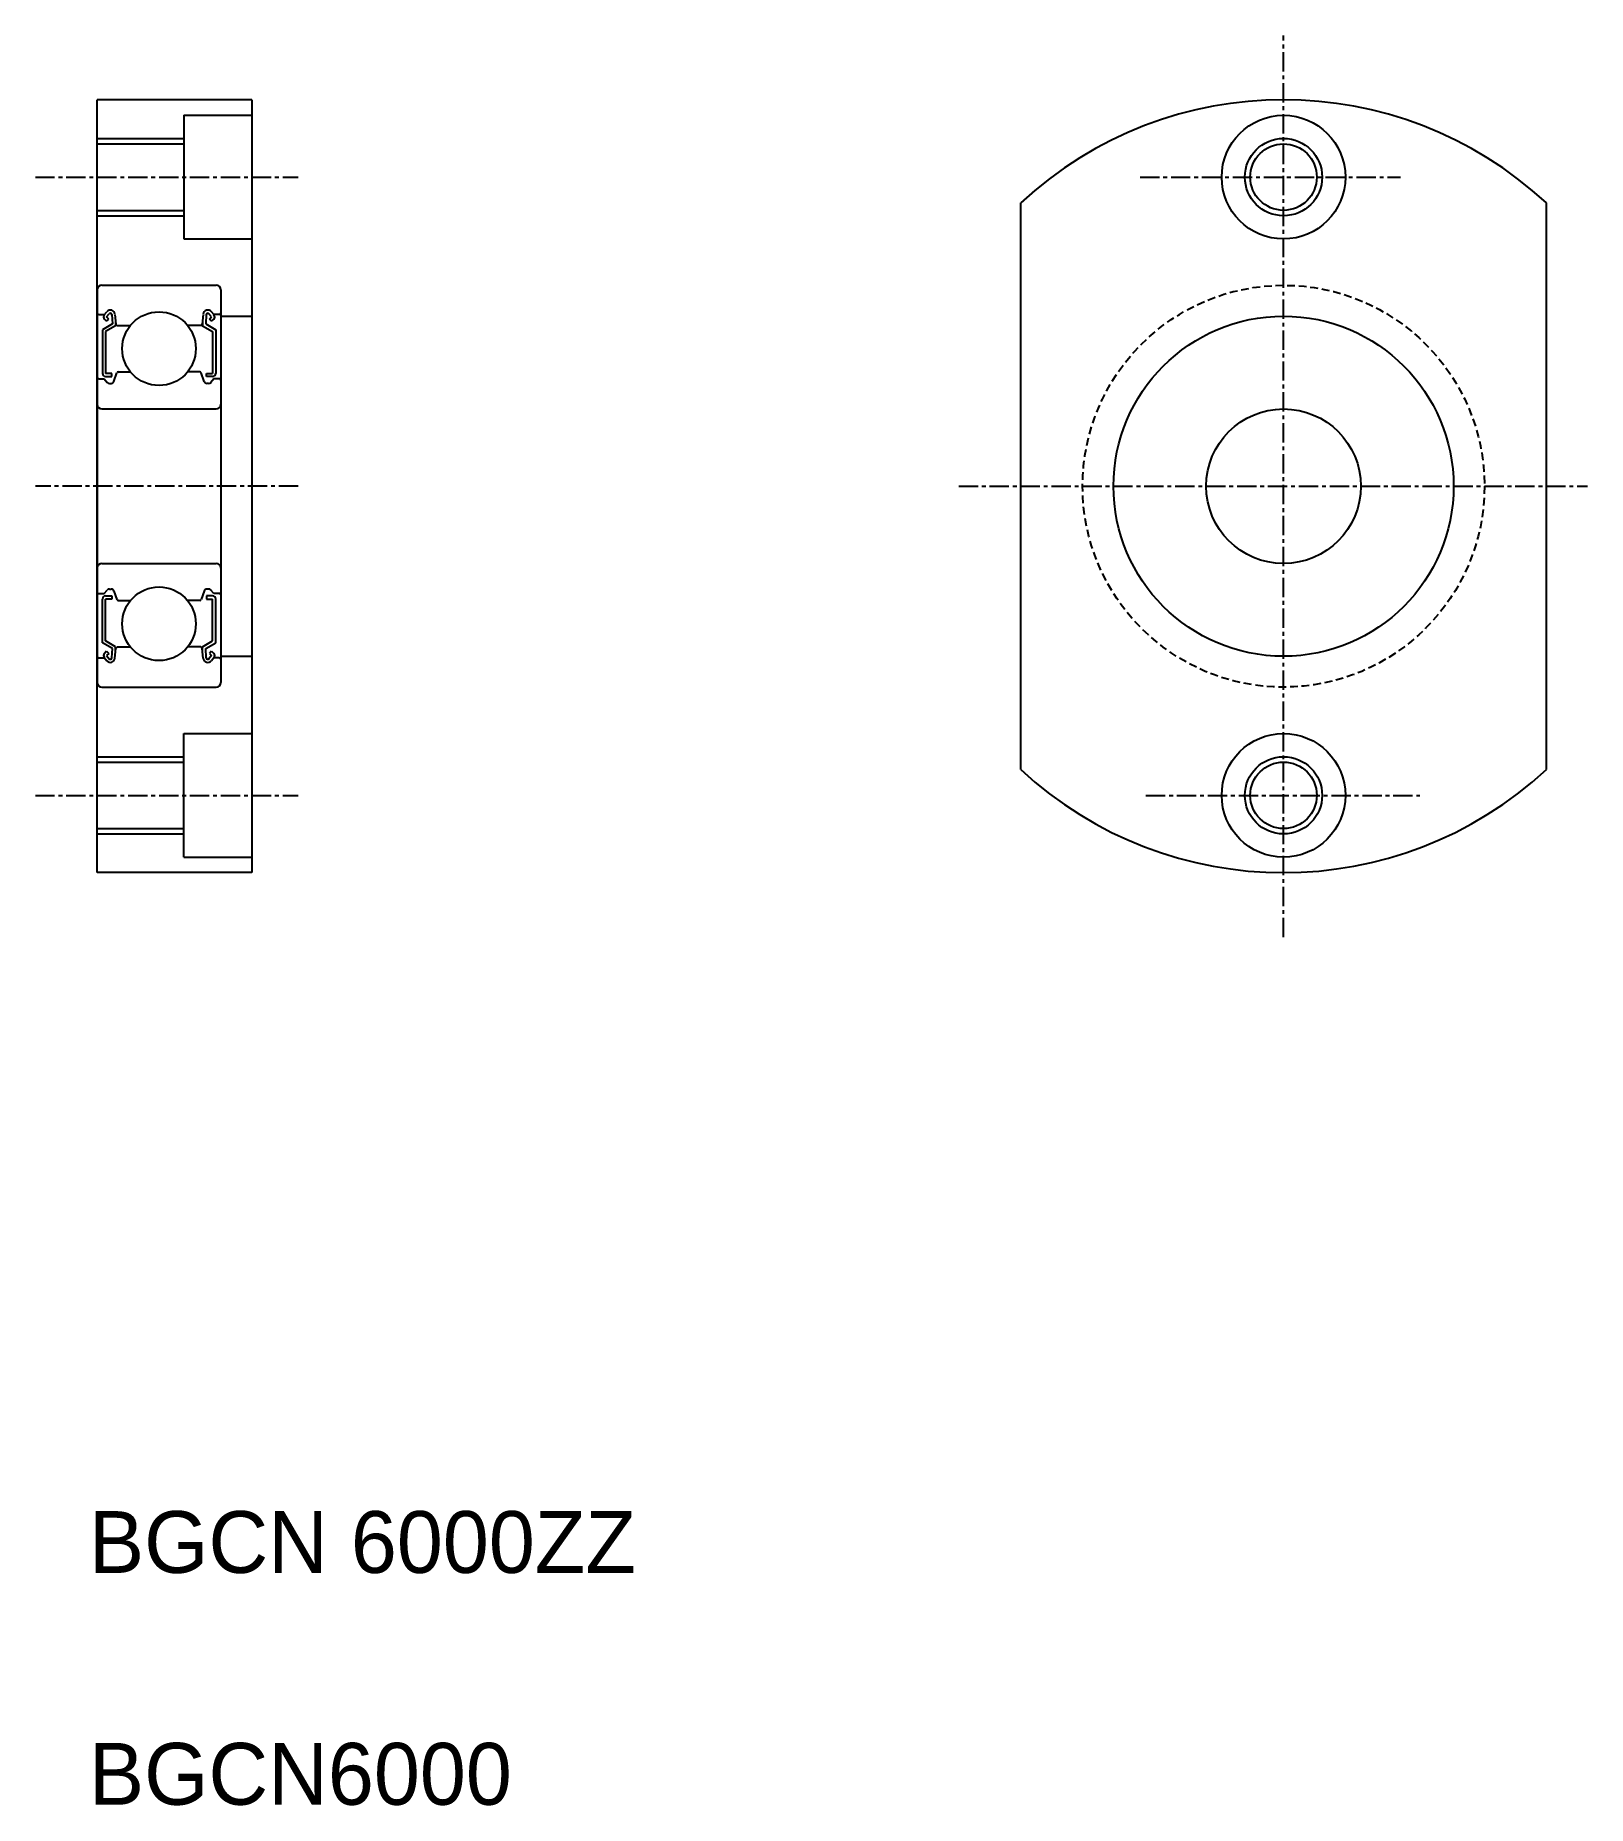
# Model space of a CAD drawing. Extents: x 183 to 283, y 73 to 188.
import ezdxf

# ---------------------------------------------------------------- set-up
doc = ezdxf.new("R2010")
doc.units = 0
doc.linetypes.add('CENTER', pattern=[2, 1.25, -0.25, 0.25, -0.25])
doc.linetypes.add('DASHED', pattern=[0.75, 0.5, -0.25])
doc.layers.get('0').update_dxf_attribs({"linetype": 'CONTINUOUS'})
doc.layers.add('CENTER', color=1, linetype='CENTER')

msp = doc.modelspace()

# ---------------------------------------------------------------- linework, layer by layer
for p, q in [((186.5, 133.77), (186.5, 183.77)), ((196.5, 183.77), (186.5, 183.77)), ((196.5, 183.77), (196.5, 133.77)), ((192.1, 182.77), (192.1, 174.77)), ((192.1, 182.77), (196.5, 182.77)), ((186.5, 180.92), (192.1, 180.92)), ((186.5, 176.62), (192.1, 176.62)), ((187.9, 176.62), (187.9, 176.62)), ((189.3, 176.62), (189.3, 176.62)), ((246.24, 140.44), (246.24, 177.1)), ((280.24, 140.44), (280.24, 177.1)), ((192.1, 174.77), (196.5, 174.77)), ((186.5, 171.47), (186.5, 146.07)), ((186.8, 171.77), (194.2, 171.77)), ((194.5, 171.47), (194.5, 146.07)), ((186.6, 169.87), (186.96, 169.87)), ((186.95, 169.85), (187.12, 170.06)), ((187.11, 169.44), (186.97, 169.58)), ((187.11, 169.72), (187.28, 169.93)), ((187.25, 169.58), (187.11, 169.72)), ((187.11, 169.44), (187.25, 169.58)), ((187.45, 169.87), (187.49, 169.27)), ((187.65, 169.89), (187.71, 169.26)), ((187.69, 169.51), (187.69, 169.15)), ((193.36, 169.89), (193.3, 169.26)), ((193.32, 169.51), (193.32, 169.15)), ((193.56, 169.87), (193.52, 169.27)), ((193.9, 169.72), (193.73, 169.93)), ((193.76, 169.58), (193.9, 169.72)), ((193.9, 169.44), (193.76, 169.58)), ((194.06, 169.85), (193.89, 170.06)), ((193.9, 169.44), (194.04, 169.58)), ((194.4, 169.87), (194.04, 169.87)), ((194.5, 169.77), (196.5, 169.77)), ((187.49, 169.27), (186.84, 168.89)), ((186.84, 168.89), (186.84, 166.07)), ((187.69, 169.15), (187.04, 168.78)), ((187.04, 168.78), (187.04, 166.07)), ((187.81, 169.17), (188.66, 169.17)), ((193.2, 169.17), (192.35, 169.17)), ((193.32, 169.15), (193.97, 168.78)), ((193.52, 169.27), (194.17, 168.89)), ((193.97, 168.78), (193.97, 166.07)), ((194.17, 168.89), (194.17, 166.07)), ((187.58, 165.55), (187.78, 166.1)), ((187.88, 166.17), (188.66, 166.17)), ((193.13, 166.17), (192.35, 166.17)), ((193.43, 165.55), (193.22, 166.1)), ((186.6, 165.72), (186.95, 165.72)), ((186.95, 165.72), (187.15, 165.49)), ((187.44, 166.07), (187.04, 166.07)), ((187.04, 165.87), (187.44, 165.87)), ((187.3, 165.42), (187.4, 165.42)), ((187.44, 165.87), (187.44, 166.07)), ((193.57, 165.87), (193.57, 166.07)), ((193.57, 166.07), (193.97, 166.07)), ((193.97, 165.87), (193.57, 165.87)), ((193.71, 165.42), (193.61, 165.42)), ((194.05, 165.72), (193.86, 165.49)), ((194.4, 165.72), (194.05, 165.72)), ((186.8, 163.77), (194.2, 163.77)), ((186.8, 153.77), (194.2, 153.77)), ((186.6, 151.82), (186.95, 151.82)), ((186.84, 148.64), (186.84, 151.47)), ((186.95, 151.82), (187.15, 152.05)), ((187.04, 151.67), (187.44, 151.67)), ((187.04, 148.76), (187.04, 151.47)), ((187.44, 151.47), (187.04, 151.47)), ((187.3, 152.12), (187.4, 152.12)), ((187.44, 151.67), (187.44, 151.47)), ((187.58, 151.99), (187.78, 151.43)), ((187.88, 151.37), (188.66, 151.37)), ((193.13, 151.37), (192.35, 151.37)), ((193.43, 151.99), (193.22, 151.43)), ((193.57, 151.67), (193.57, 151.47)), ((193.97, 151.67), (193.57, 151.67)), ((193.57, 151.47), (193.97, 151.47)), ((193.71, 152.12), (193.61, 152.12)), ((194.05, 151.82), (193.86, 152.05)), ((193.97, 148.76), (193.97, 151.47)), ((194.4, 151.82), (194.05, 151.82)), ((194.17, 148.64), (194.17, 151.47)), ((187.49, 148.27), (186.84, 148.64)), ((187.11, 148.09), (186.97, 147.95)), ((187.69, 148.38), (187.04, 148.76)), ((187.11, 148.09), (187.25, 147.95)), ((187.25, 147.95), (187.11, 147.81)), ((187.11, 147.81), (187.28, 147.61)), ((187.45, 147.67), (187.49, 148.27)), ((187.65, 147.64), (187.71, 148.28)), ((187.69, 148.02), (187.69, 148.38)), ((187.81, 148.37), (188.66, 148.37)), ((193.2, 148.37), (192.35, 148.37)), ((193.36, 147.64), (193.3, 148.28)), ((193.32, 148.38), (193.97, 148.76)), ((193.32, 148.02), (193.32, 148.38)), ((193.52, 148.27), (194.17, 148.64)), ((193.56, 147.67), (193.52, 148.27)), ((193.9, 147.81), (193.73, 147.61)), ((193.9, 148.09), (193.76, 147.95)), ((193.76, 147.95), (193.9, 147.81)), ((193.9, 148.09), (194.04, 147.95)), ((194.5, 147.77), (196.5, 147.77)), ((186.6, 147.67), (186.96, 147.67)), ((186.95, 147.68), (187.12, 147.48)), ((194.06, 147.68), (193.89, 147.48)), ((194.4, 147.67), (194.04, 147.67)), ((186.8, 145.77), (194.2, 145.77)), ((192.1, 134.77), (192.1, 142.77)), ((192.1, 142.77), (196.5, 142.77)), ((186.5, 140.92), (192.1, 140.92)), ((186.5, 136.62), (192.1, 136.62)), ((192.1, 134.77), (196.5, 134.77)), ((196.5, 133.77), (186.5, 133.77))]:
    msp.add_line(p, q)
at = {"color": 3}
for p, q in [((186.5, 181.27), (192.1, 181.27)), ((186.5, 176.27), (192.1, 176.27)), ((186.5, 141.27), (192.1, 141.27)), ((186.5, 136.27), (192.1, 136.27))]:
    msp.add_line(p, q, dxfattribs=at)
for centre, radius in [((263.24, 178.77), 4), ((263.24, 178.77), 2.15), ((190.5, 167.67), 2.38), ((263.24, 158.77), 11), ((263.24, 158.77), 5), ((190.5, 149.87), 2.38), ((263.24, 138.77), 4), ((263.24, 138.77), 2.15)]:
    msp.add_circle(centre, radius)
for centre in [(263.24, 178.77), (263.24, 138.77)]:
    msp.add_circle(centre, 2.5, dxfattribs=at)
at = {"color": 3, "linetype": 'DASHED'}
msp.add_circle((263.24, 158.77), 13, dxfattribs=at)
for centre, radius, start, end in [((263.24, 158.77), 25, 47.1564, 132.8436), ((186.8, 171.47), 0.3, 90, 180), ((194.2, 171.47), 0.3, 0, 90), ((186.6, 169.97), 0.1, 180, 270), ((187.11, 169.72), 0.2, 140.137, 225.002), ((187.35, 169.87), 0.3, 4.9354, 140.137), ((187.35, 169.86), 0.1, 3.1017, 139.9503), ((193.66, 169.87), 0.3, 39.863, 175.0646), ((193.66, 169.86), 0.1, 40.0497, 176.8983), ((193.9, 169.72), 0.2, 314.998, 39.863), ((194.4, 169.97), 0.1, 270, 0), ((187.81, 169.27), 0.1, 184.9354, 270), ((193.2, 169.27), 0.1, 270, 355.0646), ((187.88, 166.07), 0.1, 90, 159.9916), ((193.13, 166.07), 0.1, 20.0084, 90), ((186.6, 165.62), 0.1, 90, 180.8103), ((187.04, 166.07), 0.2, 180, 270), ((187.3, 165.62), 0.2, 219.9762, 270), ((187.4, 165.62), 0.2, 270, 339.9916), ((193.61, 165.62), 0.2, 200.0084, 270), ((193.71, 165.62), 0.2, 270, 320.0238), ((193.97, 166.07), 0.2, 270, 0), ((194.4, 165.62), 0.1, 359.1897, 90), ((186.8, 164.07), 0.3, 180, 270), ((194.2, 164.07), 0.3, 270, 0), ((186.8, 153.47), 0.3, 90, 180), ((194.2, 153.47), 0.3, 0, 90), ((186.6, 151.92), 0.1, 179.1897, 270), ((187.04, 151.47), 0.2, 90, 180), ((187.3, 151.92), 0.2, 90, 140.0238), ((187.4, 151.92), 0.2, 20.0084, 90), ((187.88, 151.47), 0.1, 200.0084, 270), ((193.13, 151.47), 0.1, 270, 339.9916), ((193.61, 151.92), 0.2, 90, 159.9916), ((193.71, 151.92), 0.2, 39.9762, 90), ((193.97, 151.47), 0.2, 0, 90), ((194.4, 151.92), 0.1, 270, 0.8103), ((187.11, 147.81), 0.2, 134.998, 219.863), ((187.81, 148.27), 0.1, 90, 175.0646), ((193.2, 148.27), 0.1, 4.9354, 90), ((193.9, 147.81), 0.2, 320.137, 45.002), ((186.6, 147.57), 0.1, 90, 180), ((187.35, 147.67), 0.3, 219.863, 355.0646), ((187.35, 147.67), 0.1, 220.0497, 356.8983), ((193.66, 147.67), 0.3, 184.9354, 320.137), ((193.66, 147.67), 0.1, 183.1017, 319.9503), ((194.4, 147.57), 0.1, 0, 90), ((186.8, 146.07), 0.3, 180, 270), ((194.2, 146.07), 0.3, 270, 0), ((263.24, 158.77), 25, 227.1564, 312.8436)]:
    msp.add_arc(centre, radius, start, end)
at = {"layer": 'CENTER', "color": 1, "linetype": 'CENTER'}
for p, q in [((263.24, 129.6), (263.24, 187.94)), ((182.5, 178.77), (199.5, 178.77)), ((253.96, 178.77), (270.8, 178.77)), ((199.5, 158.77), (182.5, 158.77)), ((242.23, 158.77), (282.91, 158.77)), ((182.5, 138.77), (199.5, 138.77)), ((254.34, 138.77), (272.05, 138.77))]:
    msp.add_line(p, q, dxfattribs=at)

# ---------------------------------------------------------------- texts
for s, p in [('BGCN 6000ZZ', (185.97, 88.46)), ('BGCN6000', (185.97, 73.46))]:
    msp.add_text(s, height=4).set_placement(p)

doc.saveas('drawing.dxf')
